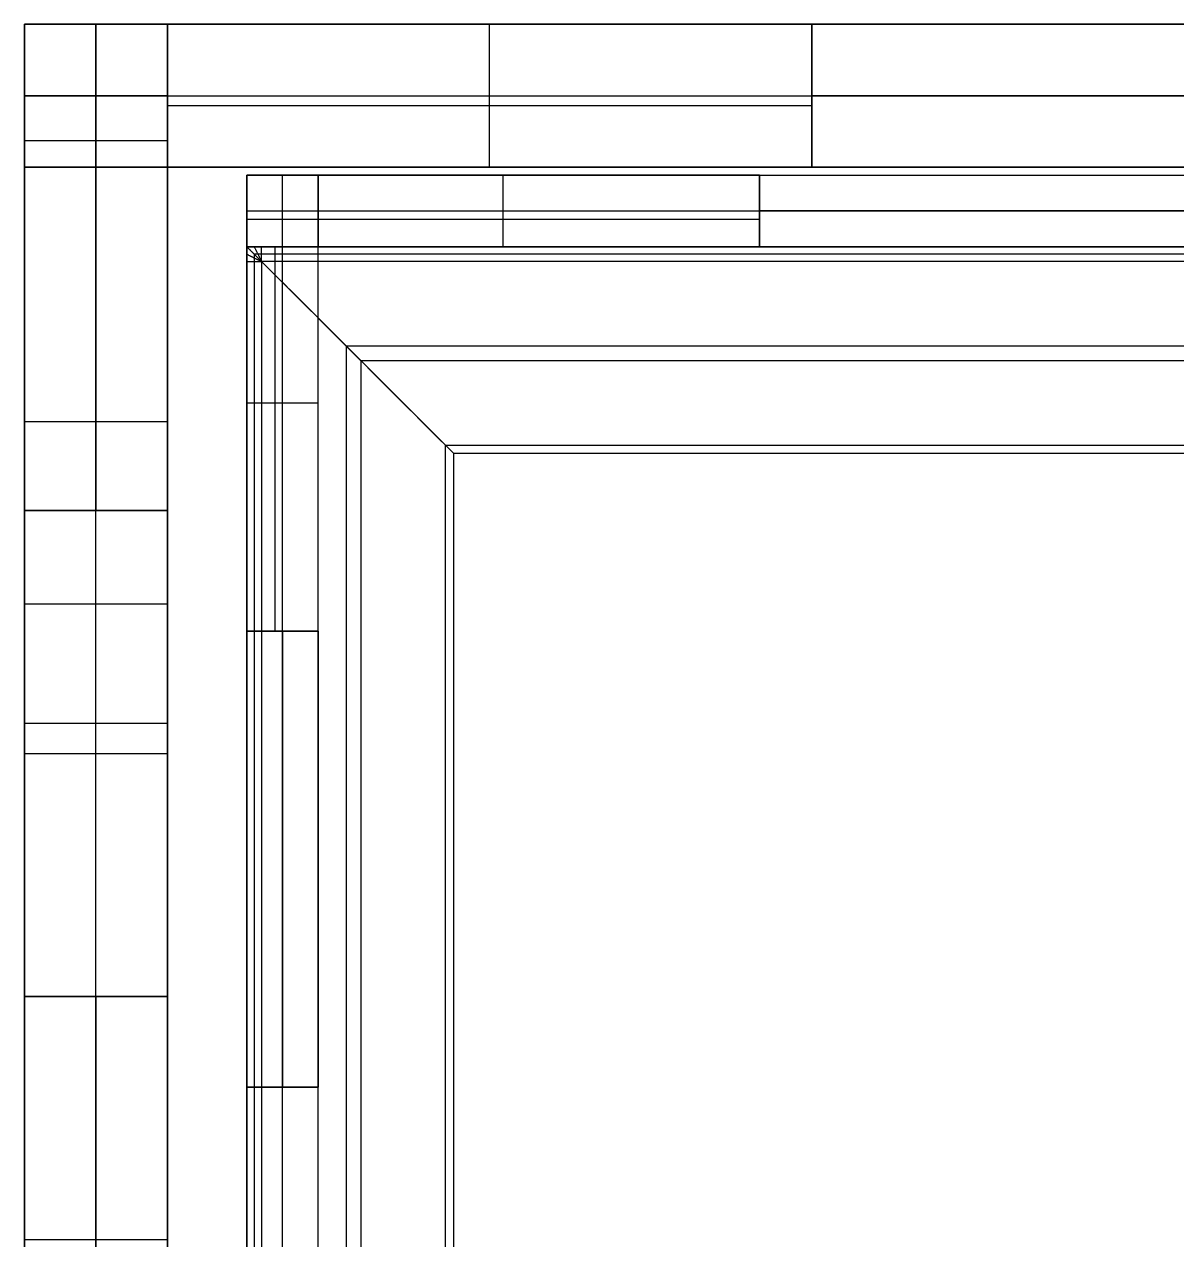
# Model space of a CAD drawing. Header units: millimetres. Extents: x -9556 to -1947, y -3269 to 306.
# Drawn here: x -3701.5 to -3556.5, y 153 to 306 of the extents above; entities that cross this region are included whole.
import ezdxf

# ---------------------------------------------------------------- set-up
doc = ezdxf.new("R2010")
doc.units = ezdxf.units.MM
doc.header["$MEASUREMENT"] = 0
for name, color, linetype, true_color in [('2 TRAY TROLLEY$ASSEMBLED$SINGLE BOX', 7, 'Continuous', 0x000000), ('2 TRAY TROLLEY$ASSEMBLED$TRAY', 7, 'Continuous', 0x000000), ('2 TRAY TROLLEY$ASSEMBLED$TROLLY', 7, 'Continuous', 0x000000)]:
    doc.layers.add(name, color=color, linetype=linetype, true_color=true_color)

msp = doc.modelspace()

# ---------------------------------------------------------------- linework, layer by layer
at = {"layer": '2 TRAY TROLLEY$ASSEMBLED$SINGLE BOX', "color": 5, "true_color": 0x0000ff}
for p, q in [((-3673.54, 287, 262.43), (-3673.54, 287, 313.57)), ((-3673.54, 287, 364.71), (-3673.54, 287, 415.86)), ((-3673.54, 287, 160.14), (-3673.54, 287, 211.29)), ((-3664.54, 287, 283.5), (-3673.54, 287, 283.5)), ((-3669.04, 287, 211.29), (-3669.04, 287, 160.14)), ((-3669.04, 287, 313.57), (-3669.04, 287, 262.43)), ((-3669.04, 287, 415.86), (-3669.04, 287, 364.71)), ((-3664.54, 287, 262.43), (-3664.54, 287, 313.57)), ((-3664.54, 287, 364.71), (-3664.54, 287, 415.86)), ((-3664.54, 287, 160.14), (-3664.54, 287, 211.29)), ((-3673.54, 278, 467), (-3673.54, 9, 467)), ((-3664.54, 278, 236.86), (-3673.54, 278, 236.86)), ((-3664.54, 278, 339.14), (-3673.54, 278, 339.14)), ((-3664.54, 278, 441.43), (-3673.54, 278, 441.43)), ((-3664.54, 278, 134.57), (-3673.54, 278, 134.57)), ((-3670.03, 278, 109), (-3670.03, 229.6, 109)), ((-3669.04, 9, 467), (-3669.04, 278, 467)), ((-3664.54, 9, 467), (-3664.54, 278, 467)), ((-3664.54, 258.3, 109), (-3673.54, 258.3, 109)), ((-3673.54, 172.2, 100), (-3673.54, 229.6, 100)), ((-3669.04, 229.6, 100), (-3669.04, 172.2, 100)), ((-3664.54, 172.2, 100), (-3664.54, 229.6, 100))]:
    msp.add_line(p, q, dxfattribs=at)
at = {"layer": '2 TRAY TROLLEY$ASSEMBLED$SINGLE BOX', "color": 6, "true_color": 0xff00ff}
for p, q in [((-3673.54, 287, 100), (-3673.54, 229.6, 100)), ((-3673.54, 287, 109), (-3609, 287, 109)), ((-3673.54, 229.6, 109), (-3673.54, 287, 109)), ((-3609, 287, 100), (-3673.54, 287, 100)), ((-3673.54, 287, 104.5), (-3673.54, 229.6, 104.5)), ((-3609, 287, 104.5), (-3673.54, 287, 104.5)), ((-3641.27, 287, 100), (-3641.27, 287, 109)), ((-3609, 278, 104.5), (-3609, 287, 104.5)), ((-3609, 282.5, 109), (-3609, 282.5, 100)), ((-3544.45, 278, 104.5), (-3609, 278, 104.5)), ((-3576.73, 278, 109), (-3576.73, 278, 100)), ((-3673.54, 258.3, 100), (-3673.54, 258.3, 109)), ((-3673.54, 229.6, 104.5), (-3664.54, 229.6, 104.5)), ((-3669.04, 229.6, 109), (-3669.04, 229.6, 100)), ((-3664.54, 229.6, 104.5), (-3664.54, 172.2, 104.5)), ((-3664.54, 200.9, 109), (-3664.54, 200.9, 100)), ((-3673.54, 172.2, 100), (-3673.54, 114.8, 100)), ((-3673.54, 114.8, 109), (-3673.54, 172.2, 109)), ((-3664.54, 172.2, 104.5), (-3673.54, 172.2, 104.5)), ((-3673.54, 172.2, 104.5), (-3673.54, 114.8, 104.5)), ((-3669.04, 172.2, 109), (-3669.04, 172.2, 100))]:
    msp.add_line(p, q, dxfattribs=at)
at = {"layer": '2 TRAY TROLLEY$ASSEMBLED$SINGLE BOX', "color": 96, "true_color": 0x007f00}
for p, q in [((-3673.54, 287, 467), (-2963.54, 287, 467)), ((-3673.54, 278, 467), (-3673.54, 287, 467)), ((-3673.54, 287, 415.86), (-3673.54, 287, 467)), ((-3673.54, 287, 313.57), (-3673.54, 287, 364.71)), ((-3673.54, 287, 211.29), (-3673.54, 287, 262.43)), ((-3673.54, 287, 109), (-3673.54, 287, 160.14)), ((-3669.04, 278, 415.86), (-3669.04, 287, 415.86)), ((-3669.04, 278, 364.71), (-3669.04, 287, 364.71)), ((-3669.04, 278, 313.57), (-3669.04, 287, 313.57)), ((-3669.04, 278, 262.43), (-3669.04, 287, 262.43)), ((-3669.04, 278, 160.14), (-3669.04, 287, 160.14)), ((-3669.04, 278, 211.29), (-3669.04, 287, 211.29)), ((-3664.54, 278, 415.86), (-3664.54, 287, 415.86)), ((-3664.54, 287, 364.71), (-3664.54, 278, 364.71)), ((-3664.54, 278, 313.57), (-3664.54, 287, 313.57)), ((-3664.54, 287, 262.43), (-3664.54, 278, 262.43)), ((-3664.54, 287, 160.14), (-3664.54, 278, 160.14)), ((-3664.54, 287, 211.29), (-3664.54, 278, 211.29)), ((-3664.54, 278, 390.29), (-3664.54, 287, 390.29)), ((-3664.54, 278, 288), (-3664.54, 287, 288)), ((-3664.54, 278, 185.71), (-3664.54, 287, 185.71)), ((-3641.27, 278, 109), (-3641.27, 287, 109)), ((-3609, 287, 100), (-3544.45, 287, 100)), ((-3673.54, 282.5, 467), (-2963.54, 282.5, 467)), ((-3673.54, 282.5, 211.29), (-3673.54, 282.5, 262.43)), ((-3673.54, 282.5, 415.86), (-3673.54, 282.5, 467)), ((-3673.54, 282.5, 313.57), (-3673.54, 282.5, 364.71)), ((-3673.54, 282.5, 109), (-3673.54, 282.5, 160.14)), ((-3544.45, 282.5, 100), (-3609, 282.5, 100)), ((-3609, 281.42, 109), (-3673.54, 281.42, 109)), ((-2963.54, 278, 467), (-3673.54, 278, 467)), ((-3673.54, 278, 467), (-3673.54, 278, 415.86)), ((-3673.54, 278, 364.71), (-3673.54, 278, 313.57)), ((-3673.54, 278, 262.43), (-3673.54, 278, 211.29)), ((-3673.54, 278, 160.14), (-3673.54, 278, 109)), ((-3609, 278, 100), (-3544.45, 278, 100))]:
    msp.add_line(p, q, dxfattribs=at)
at = {"layer": '2 TRAY TROLLEY$ASSEMBLED$SINGLE BOX', "color": 5, "true_color": 0x0000ff}
for points in [[(-3673.54, 287, 262.43), (-3669.04, 287, 262.43), (-3664.54, 287, 262.43)], [(-3664.54, 287, 211.29), (-3669.04, 287, 211.29), (-3673.54, 287, 211.29)], [(-3673.54, 278, 262.43), (-3673.54, 282.5, 262.43), (-3673.54, 287, 262.43)], [(-3673.54, 287, 211.29), (-3673.54, 282.5, 211.29), (-3673.54, 278, 211.29)], [(-3673.54, 278, 364.71), (-3673.54, 282.5, 364.71), (-3673.54, 287, 364.71)], [(-3673.54, 287, 313.57), (-3673.54, 282.5, 313.57), (-3673.54, 278, 313.57)], [(-3673.54, 287, 364.71), (-3669.04, 287, 364.71), (-3664.54, 287, 364.71)], [(-3664.54, 287, 313.57), (-3669.04, 287, 313.57), (-3673.54, 287, 313.57)], [(-3673.54, 287, 415.86), (-3673.54, 282.5, 415.86), (-3673.54, 278, 415.86)], [(-3664.54, 287, 415.86), (-3669.04, 287, 415.86), (-3673.54, 287, 415.86)], [(-3673.54, 287, 160.14), (-3669.04, 287, 160.14), (-3664.54, 287, 160.14)], [(-3673.54, 278, 160.14), (-3673.54, 282.5, 160.14), (-3673.54, 287, 160.14)], [(-3673.54, 0, 283.5), (-3673.54, 143.5, 283.5), (-3673.54, 287, 283.5)], [(-3664.54, 287, 262.43), (-3664.54, 282.5, 262.43), (-3664.54, 278, 262.43)], [(-3664.54, 278, 211.29), (-3664.54, 282.5, 211.29), (-3664.54, 287, 211.29)], [(-3664.54, 287, 364.71), (-3664.54, 282.5, 364.71), (-3664.54, 278, 364.71)], [(-3664.54, 278, 313.57), (-3664.54, 282.5, 313.57), (-3664.54, 287, 313.57)], [(-3664.54, 278, 415.86), (-3664.54, 282.5, 415.86), (-3664.54, 287, 415.86)], [(-3664.54, 287, 160.14), (-3664.54, 282.5, 160.14), (-3664.54, 278, 160.14)], [(-3664.54, 0, 283.5), (-3664.54, 143.5, 283.5), (-3664.54, 287, 283.5)], [(-3673.54, 278, 262.43), (-3673.54, 278, 236.86), (-3673.54, 278, 211.29)], [(-3664.54, 278, 262.43), (-3669.04, 278, 262.43), (-3673.54, 278, 262.43)], [(-3673.54, 278, 211.29), (-3669.04, 278, 211.29), (-3664.54, 278, 211.29)], [(-3673.54, 278, 364.71), (-3673.54, 278, 339.14), (-3673.54, 278, 313.57)], [(-3664.54, 278, 364.71), (-3669.04, 278, 364.71), (-3673.54, 278, 364.71)], [(-3673.54, 278, 313.57), (-3669.04, 278, 313.57), (-3664.54, 278, 313.57)], [(-3673.54, 278, 467), (-3673.54, 278, 441.43), (-3673.54, 278, 415.86)], [(-3664.54, 278, 467), (-3669.04, 278, 467), (-3673.54, 278, 467)], [(-3673.54, 278, 415.86), (-3669.04, 278, 415.86), (-3664.54, 278, 415.86)], [(-3673.54, 278, 109), (-3669.04, 278, 109), (-3664.54, 278, 109)], [(-3673.54, 278, 160.14), (-3673.54, 278, 134.57), (-3673.54, 278, 109)], [(-3673.54, 278, 109), (-3673.54, 253.8, 109), (-3673.54, 229.6, 109)], [(-3664.54, 278, 160.14), (-3669.04, 278, 160.14), (-3673.54, 278, 160.14)], [(-3664.54, 229.6, 109), (-3664.54, 253.8, 109), (-3664.54, 278, 109)], [(-3664.54, 278, 211.29), (-3664.54, 278, 236.86), (-3664.54, 278, 262.43)], [(-3664.54, 278, 313.57), (-3664.54, 278, 339.14), (-3664.54, 278, 364.71)], [(-3664.54, 278, 415.86), (-3664.54, 278, 441.43), (-3664.54, 278, 467)], [(-3664.54, 278, 109), (-3664.54, 278, 134.57), (-3664.54, 278, 160.14)], [(-3664.54, 229.6, 100), (-3669.04, 229.6, 100), (-3673.54, 229.6, 100)], [(-3673.54, 229.6, 100), (-3673.54, 229.6, 104.5), (-3673.54, 229.6, 109)], [(-3673.54, 229.6, 109), (-3669.04, 229.6, 109), (-3664.54, 229.6, 109)], [(-3670.03, 229.6, 109), (-3670.03, 229.6, 104.5), (-3670.03, 229.6, 100)], [(-3664.54, 229.6, 109), (-3664.54, 229.6, 104.5), (-3664.54, 229.6, 100)], [(-3673.54, 172.2, 100), (-3669.04, 172.2, 100), (-3664.54, 172.2, 100)], [(-3673.54, 172.2, 109), (-3673.54, 172.2, 104.5), (-3673.54, 172.2, 100)], [(-3673.54, 172.2, 109), (-3673.54, 143.5, 109), (-3673.54, 114.8, 109)], [(-3664.54, 172.2, 109), (-3669.04, 172.2, 109), (-3673.54, 172.2, 109)], [(-3664.54, 172.2, 100), (-3664.54, 172.2, 104.5), (-3664.54, 172.2, 109)], [(-3664.54, 114.8, 109), (-3664.54, 143.5, 109), (-3664.54, 172.2, 109)]]:
    msp.add_open_spline(points, degree=2, dxfattribs=at)
at = {"layer": '2 TRAY TROLLEY$ASSEMBLED$SINGLE BOX', "color": 6, "true_color": 0xff00ff}
for points in [[(-3673.54, 287, 109), (-3673.54, 287, 104.5), (-3673.54, 287, 100)], [(-3609, 287, 100), (-3609, 282.5, 100), (-3609, 278, 100)], [(-3609, 278, 109), (-3609, 282.5, 109), (-3609, 287, 109)], [(-3609, 287, 109), (-3609, 287, 104.5), (-3609, 287, 100)], [(-3609, 278, 100), (-3576.73, 278, 100), (-3544.45, 278, 100)], [(-3544.45, 278, 109), (-3576.73, 278, 109), (-3609, 278, 109)], [(-3609, 278, 100), (-3609, 278, 104.5), (-3609, 278, 109)], [(-3664.54, 229.6, 100), (-3669.04, 229.6, 100), (-3673.54, 229.6, 100)], [(-3673.54, 229.6, 100), (-3673.54, 229.6, 104.5), (-3673.54, 229.6, 109)], [(-3673.54, 229.6, 109), (-3669.04, 229.6, 109), (-3664.54, 229.6, 109)], [(-3664.54, 172.2, 100), (-3664.54, 200.9, 100), (-3664.54, 229.6, 100)], [(-3664.54, 229.6, 109), (-3664.54, 200.9, 109), (-3664.54, 172.2, 109)], [(-3664.54, 229.6, 100), (-3664.54, 229.6, 104.5), (-3664.54, 229.6, 109)], [(-3673.54, 172.2, 100), (-3669.04, 172.2, 100), (-3664.54, 172.2, 100)], [(-3673.54, 172.2, 109), (-3673.54, 172.2, 104.5), (-3673.54, 172.2, 100)], [(-3664.54, 172.2, 109), (-3669.04, 172.2, 109), (-3673.54, 172.2, 109)], [(-3664.54, 172.2, 100), (-3664.54, 172.2, 104.5), (-3664.54, 172.2, 109)]]:
    msp.add_open_spline(points, degree=2, dxfattribs=at)
at = {"layer": '2 TRAY TROLLEY$ASSEMBLED$SINGLE BOX', "color": 96, "true_color": 0x007f00}
for points in [[(-3673.54, 287, 415.86), (-3669.04, 287, 415.86), (-3664.54, 287, 415.86)], [(-3664.54, 287, 364.71), (-3669.04, 287, 364.71), (-3673.54, 287, 364.71)], [(-3673.54, 287, 415.86), (-3673.54, 282.5, 415.86), (-3673.54, 278, 415.86)], [(-3673.54, 287, 364.71), (-3673.54, 282.5, 364.71), (-3673.54, 278, 364.71)], [(-3673.54, 287, 313.57), (-3669.04, 287, 313.57), (-3664.54, 287, 313.57)], [(-3664.54, 287, 262.43), (-3669.04, 287, 262.43), (-3673.54, 287, 262.43)], [(-3673.54, 287, 313.57), (-3673.54, 282.5, 313.57), (-3673.54, 278, 313.57)], [(-3673.54, 287, 262.43), (-3673.54, 282.5, 262.43), (-3673.54, 278, 262.43)], [(-3664.54, 287, 160.14), (-3669.04, 287, 160.14), (-3673.54, 287, 160.14)], [(-3673.54, 287, 211.29), (-3669.04, 287, 211.29), (-3664.54, 287, 211.29)], [(-3673.54, 278, 160.14), (-3673.54, 282.5, 160.14), (-3673.54, 287, 160.14)], [(-3673.54, 287, 211.29), (-3673.54, 282.5, 211.29), (-3673.54, 278, 211.29)], [(-3673.54, 287, 109), (-3673.54, 282.5, 109), (-3673.54, 278, 109)], [(-3609, 287, 109), (-3641.27, 287, 109), (-3673.54, 287, 109)], [(-3664.54, 287, 415.86), (-3664.54, 287, 390.29), (-3664.54, 287, 364.71)], [(-3664.54, 287, 313.57), (-3664.54, 287, 288), (-3664.54, 287, 262.43)], [(-3664.54, 287, 211.29), (-3664.54, 287, 185.71), (-3664.54, 287, 160.14)], [(-3664.54, 287, 283.5), (-3318.54, 287, 283.5), (-2972.54, 287, 283.5)], [(-3609, 287, 100), (-3609, 282.5, 100), (-3609, 278, 100)], [(-3609, 287, 109), (-3609, 287, 104.5), (-3609, 287, 100)], [(-3609, 278, 109), (-3609, 282.5, 109), (-3609, 287, 109)], [(-3609, 281.42, 109), (-3609, 281.42, 104.5), (-3609, 281.42, 100)], [(-3664.54, 278, 415.86), (-3669.04, 278, 415.86), (-3673.54, 278, 415.86)], [(-3673.54, 278, 364.71), (-3669.04, 278, 364.71), (-3664.54, 278, 364.71)], [(-3664.54, 278, 313.57), (-3669.04, 278, 313.57), (-3673.54, 278, 313.57)], [(-3673.54, 278, 262.43), (-3669.04, 278, 262.43), (-3664.54, 278, 262.43)], [(-3673.54, 278, 160.14), (-3669.04, 278, 160.14), (-3664.54, 278, 160.14)], [(-3664.54, 278, 211.29), (-3669.04, 278, 211.29), (-3673.54, 278, 211.29)], [(-3673.54, 278, 109), (-3641.27, 278, 109), (-3609, 278, 109)], [(-3664.54, 278, 364.71), (-3664.54, 278, 390.29), (-3664.54, 278, 415.86)], [(-3664.54, 278, 262.43), (-3664.54, 278, 288), (-3664.54, 278, 313.57)], [(-3664.54, 278, 160.14), (-3664.54, 278, 185.71), (-3664.54, 278, 211.29)], [(-3664.54, 278, 283.5), (-3318.54, 278, 283.5), (-2972.54, 278, 283.5)], [(-3609, 278, 100), (-3609, 278, 104.5), (-3609, 278, 109)]]:
    msp.add_open_spline(points, degree=2, dxfattribs=at)
at = {"layer": '2 TRAY TROLLEY$ASSEMBLED$TRAY', "color": 1, "true_color": 0xff0000}
for points, degree in [([(-3671.67, 278, 520), (-3672.61, 278, 520), (-3673.54, 278, 520)], 2), ([(-3673.54, 278, 520), (-3672.61, 277.06, 521.17), (-3671.67, 276.13, 522.34)], 2), ([(-3673.54, 278, 520), (-3673.54, 277.06, 520), (-3673.54, 276.13, 520)], 2), ([(-3648.54, 253, 500), (-3656.88, 261.33, 506.67), (-3665.21, 269.67, 513.33), (-3673.54, 278, 520)], 3), ([(-3673.54, 277.06, 520), (-3672.61, 276.59, 521.17), (-3671.67, 276.13, 522.34)], 2), ([(-3672.61, 278, 520), (-3672.14, 277.06, 521.17), (-3671.67, 276.13, 522.34)], 2), ([(-3671.67, 277.06, 521.17), (-3672.14, 277.06, 521.17), (-3672.61, 277.06, 521.17)], 2), ([(-3672.61, 277.06, 521.17), (-3672.61, 276.59, 521.17), (-3672.61, 276.13, 521.17)], 2), ([(-3671.67, 276.13, 522.34), (-3671.67, 277.06, 521.17), (-3671.67, 278, 520)], 2), ([(-3325.42, 278, 520), (-3498.54, 278, 520), (-3671.67, 278, 520)], 2), ([(-3325.42, 277.06, 521.17), (-3498.54, 277.06, 521.17), (-3671.67, 277.06, 521.17)], 2), ([(-3673.54, 276.13, 520), (-3672.61, 276.13, 521.17), (-3671.67, 276.13, 522.34)], 2), ([(-3673.54, 276.13, 520), (-3673.54, 153, 520), (-3673.54, 29.87, 520)], 2), ([(-3672.61, 276.13, 521.17), (-3672.61, 153, 521.17), (-3672.61, 29.87, 521.17)], 2), ([(-3671.67, 276.13, 522.34), (-3671.67, 153, 522.34), (-3671.67, 29.87, 522.34)], 2), ([(-3647.49, 251.95, 503), (-3655.55, 260.01, 509.45), (-3663.61, 268.07, 515.9), (-3671.67, 276.13, 522.34)], 3), ([(-3325.42, 276.13, 522.34), (-3498.54, 276.13, 522.34), (-3671.67, 276.13, 522.34)], 2), ([(-3661.04, 265.5, 510), (-3661.04, 153, 510), (-3661.04, 40.5, 510)], 2), ([(-3336.04, 265.5, 510), (-3498.54, 265.5, 510), (-3661.04, 265.5, 510)], 2), ([(-3659.17, 263.63, 512.34), (-3659.17, 153, 512.34), (-3659.17, 42.37, 512.34)], 2), ([(-3337.92, 263.63, 512.34), (-3498.54, 263.63, 512.34), (-3659.17, 263.63, 512.34)], 2), ([(-3648.54, 53, 500), (-3648.54, 153, 500), (-3648.54, 253, 500)], 2), ([(-3648.54, 253, 500), (-3498.54, 253, 500), (-3348.54, 253, 500)], 2), ([(-3647.49, 54.05, 503), (-3647.49, 153, 503), (-3647.49, 251.95, 503)], 2), ([(-3349.6, 251.95, 503), (-3498.54, 251.95, 503), (-3647.49, 251.95, 503)], 2)]:
    msp.add_open_spline(points, degree=degree, dxfattribs=at)
at = {"layer": '2 TRAY TROLLEY$ASSEMBLED$TROLLY', "color": 96, "true_color": 0x007f00}
for p, q in [((-3701.54, 306, 550), (-3683.54, 306, 550)), ((-3701.54, 306, 341), (-3701.54, 0, 341)), ((-3683.54, 306, 341), (-3701.54, 306, 341)), ((-3692.54, 306, 116), (-3692.54, 306, 82)), ((-3692.54, 306, 516), (-3692.54, 306, 150)), ((-3683.54, 306, 341), (-3683.54, 0, 341)), ((-3683.54, 297, 150), (-3701.54, 297, 150)), ((-3683.54, 297, 116), (-3701.54, 297, 116)), ((-3683.54, 297, 550), (-3701.54, 297, 550)), ((-3683.54, 297, 516), (-3701.54, 297, 516)), ((-3683.54, 288, 116), (-3701.54, 288, 116)), ((-3701.54, 288, 150), (-3683.54, 288, 150)), ((-3683.54, 288, 516), (-3701.54, 288, 516)), ((-3701.54, 288, 550), (-3683.54, 288, 550)), ((-3683.54, 288, 133), (-3701.54, 288, 133)), ((-3683.54, 288, 533), (-3701.54, 288, 533)), ((-3701.54, 244.8, 100), (-3683.54, 244.8, 100)), ((-3701.54, 244.8, 500), (-3683.54, 244.8, 500)), ((-3683.54, 244.8, 482), (-3701.54, 244.8, 482)), ((-3701.54, 244.8, 91), (-3683.54, 244.8, 91)), ((-3701.54, 244.8, 491), (-3683.54, 244.8, 491)), ((-3701.54, 214.2, 100), (-3683.54, 214.2, 100)), ((-3701.54, 214.2, 482), (-3683.54, 214.2, 482)), ((-3701.54, 214.2, 500), (-3683.54, 214.2, 500)), ((-3683.54, 183.6, 100), (-3701.54, 183.6, 100)), ((-3683.54, 183.6, 482), (-3701.54, 183.6, 482)), ((-3683.54, 183.6, 500), (-3701.54, 183.6, 500)), ((-3701.54, 183.6, 91), (-3683.54, 183.6, 91)), ((-3701.54, 183.6, 491), (-3683.54, 183.6, 491)), ((-3701.54, 153, 82), (-3701.54, 153, 540)), ((-3701.54, 153, 570), (-3701.54, 153, 600)), ((-3683.54, 153, 82), (-3683.54, 153, 540)), ((-3683.54, 153, 570), (-3683.54, 153, 600))]:
    msp.add_line(p, q, dxfattribs=at)
at = {"layer": '2 TRAY TROLLEY$ASSEMBLED$TROLLY', "color": 6, "true_color": 0xff00ff}
for p, q in [((-2953.54, 306, 116), (-3683.54, 306, 116)), ((-2953.54, 306, 516), (-3683.54, 306, 516)), ((-3642.99, 288, 100), (-3642.99, 306, 100)), ((-3642.99, 288, 500), (-3642.99, 306, 500)), ((-3701.54, 297, 150), (-2935.54, 297, 150)), ((-3701.54, 297, 116), (-3701.54, 297, 150)), ((-3701.54, 297, 550), (-2935.54, 297, 550)), ((-3701.54, 297, 516), (-3701.54, 297, 550)), ((-3521.32, 297, 82), (-3602.43, 297, 82)), ((-3521.32, 297, 482), (-3602.43, 297, 482)), ((-3683.54, 295.77, 100), (-3602.43, 295.77, 100)), ((-3683.54, 295.77, 500), (-3602.43, 295.77, 500)), ((-2953.54, 288, 116), (-3683.54, 288, 116)), ((-2953.54, 288, 516), (-3683.54, 288, 516))]:
    msp.add_line(p, q, dxfattribs=at)
at = {"layer": '2 TRAY TROLLEY$ASSEMBLED$TROLLY', "color": 5, "true_color": 0x0000ff}
for p, q in [((-3602.43, 306, 91), (-3683.54, 306, 91)), ((-3602.43, 306, 491), (-3683.54, 306, 491)), ((-3602.43, 297, 100), (-3602.43, 297, 82)), ((-3602.43, 297, 500), (-3602.43, 297, 482)), ((-3602.43, 288, 100), (-3602.43, 288, 82)), ((-3602.43, 288, 500), (-3602.43, 288, 482)), ((-3561.88, 288, 100), (-3561.88, 288, 82)), ((-3561.88, 288, 500), (-3561.88, 288, 482))]:
    msp.add_line(p, q, dxfattribs=at)
at = {"layer": '2 TRAY TROLLEY$ASSEMBLED$TROLLY', "color": 6, "true_color": 0xff00ff}
for points in [[(-3701.54, 288, 150), (-3701.54, 297, 150), (-3701.54, 306, 150)], [(-3701.54, 306, 150), (-3318.54, 306, 150), (-2935.54, 306, 150)], [(-3701.54, 288, 116), (-3701.54, 297, 116), (-3701.54, 306, 116)], [(-3701.54, 306, 116), (-3692.54, 306, 116), (-3683.54, 306, 116)], [(-3701.54, 306, 116), (-3701.54, 306, 133), (-3701.54, 306, 150)], [(-3701.54, 288, 550), (-3701.54, 297, 550), (-3701.54, 306, 550)], [(-3701.54, 306, 550), (-3318.54, 306, 550), (-2935.54, 306, 550)], [(-3701.54, 288, 516), (-3701.54, 297, 516), (-3701.54, 306, 516)], [(-3701.54, 306, 516), (-3692.54, 306, 516), (-3683.54, 306, 516)], [(-3701.54, 306, 516), (-3701.54, 306, 533), (-3701.54, 306, 550)], [(-3683.54, 306, 116), (-3683.54, 297, 116), (-3683.54, 288, 116)], [(-3683.54, 288, 100), (-3683.54, 297, 100), (-3683.54, 306, 100)], [(-3683.54, 306, 100), (-3642.99, 306, 100), (-3602.43, 306, 100)], [(-3683.54, 306, 100), (-3683.54, 306, 108), (-3683.54, 306, 116)], [(-3683.54, 306, 516), (-3683.54, 297, 516), (-3683.54, 288, 516)], [(-3683.54, 288, 500), (-3683.54, 297, 500), (-3683.54, 306, 500)], [(-3683.54, 306, 500), (-3642.99, 306, 500), (-3602.43, 306, 500)], [(-3683.54, 306, 500), (-3683.54, 306, 508), (-3683.54, 306, 516)], [(-3521.32, 306, 82), (-3561.88, 306, 82), (-3602.43, 306, 82)], [(-3602.43, 306, 82), (-3602.43, 306, 91), (-3602.43, 306, 100)], [(-3602.43, 288, 82), (-3602.43, 297, 82), (-3602.43, 306, 82)], [(-3602.43, 306, 100), (-3602.43, 297, 100), (-3602.43, 288, 100)], [(-3521.32, 306, 482), (-3561.88, 306, 482), (-3602.43, 306, 482)], [(-3602.43, 306, 482), (-3602.43, 306, 491), (-3602.43, 306, 500)], [(-3602.43, 288, 482), (-3602.43, 297, 482), (-3602.43, 306, 482)], [(-3602.43, 306, 500), (-3602.43, 297, 500), (-3602.43, 288, 500)], [(-3602.43, 295.77, 100), (-3602.43, 295.77, 91), (-3602.43, 295.77, 82)], [(-3602.43, 295.77, 500), (-3602.43, 295.77, 491), (-3602.43, 295.77, 482)], [(-3701.54, 288, 150), (-3318.54, 288, 150), (-2935.54, 288, 150)], [(-3683.54, 288, 116), (-3692.54, 288, 116), (-3701.54, 288, 116)], [(-3701.54, 288, 116), (-3701.54, 288, 133), (-3701.54, 288, 150)], [(-3701.54, 288, 550), (-3318.54, 288, 550), (-2935.54, 288, 550)], [(-3683.54, 288, 516), (-3692.54, 288, 516), (-3701.54, 288, 516)], [(-3701.54, 288, 516), (-3701.54, 288, 533), (-3701.54, 288, 550)], [(-3683.54, 288, 116), (-3683.54, 288, 108), (-3683.54, 288, 100)], [(-3602.43, 288, 100), (-3642.99, 288, 100), (-3683.54, 288, 100)], [(-3683.54, 288, 516), (-3683.54, 288, 508), (-3683.54, 288, 500)], [(-3602.43, 288, 500), (-3642.99, 288, 500), (-3683.54, 288, 500)], [(-3521.32, 288, 82), (-3561.88, 288, 82), (-3602.43, 288, 82)], [(-3602.43, 288, 100), (-3602.43, 288, 91), (-3602.43, 288, 82)], [(-3521.32, 288, 482), (-3561.88, 288, 482), (-3602.43, 288, 482)], [(-3602.43, 288, 500), (-3602.43, 288, 491), (-3602.43, 288, 482)]]:
    msp.add_open_spline(points, degree=2, dxfattribs=at)
at = {"layer": '2 TRAY TROLLEY$ASSEMBLED$TROLLY', "color": 96, "true_color": 0x007f00}
for points in [[(-3701.54, 306, 82), (-3701.54, 275.4, 82), (-3701.54, 244.8, 82)], [(-3683.54, 306, 82), (-3692.54, 306, 82), (-3701.54, 306, 82)], [(-3701.54, 306, 150), (-3692.54, 306, 150), (-3683.54, 306, 150)], [(-3701.54, 306, 116), (-3692.54, 306, 116), (-3683.54, 306, 116)], [(-3701.54, 306, 150), (-3701.54, 297, 150), (-3701.54, 288, 150)], [(-3701.54, 288, 116), (-3701.54, 297, 116), (-3701.54, 306, 116)], [(-3701.54, 306, 116), (-3701.54, 306, 99), (-3701.54, 306, 82)], [(-3701.54, 306, 550), (-3701.54, 297, 550), (-3701.54, 288, 550)], [(-3701.54, 288, 516), (-3701.54, 297, 516), (-3701.54, 306, 516)], [(-3701.54, 306, 516), (-3692.54, 306, 516), (-3683.54, 306, 516)], [(-3701.54, 306, 516), (-3701.54, 306, 333), (-3701.54, 306, 150)], [(-3692.54, 306, 82), (-3692.54, 275.4, 82), (-3692.54, 244.8, 82)], [(-3683.54, 306, 82), (-3683.54, 275.4, 82), (-3683.54, 244.8, 82)], [(-3683.54, 288, 150), (-3683.54, 297, 150), (-3683.54, 306, 150)], [(-3683.54, 306, 116), (-3683.54, 297, 116), (-3683.54, 288, 116)], [(-3683.54, 306, 116), (-3683.54, 306, 99), (-3683.54, 306, 82)], [(-3683.54, 288, 550), (-3683.54, 297, 550), (-3683.54, 306, 550)], [(-3683.54, 306, 516), (-3683.54, 297, 516), (-3683.54, 288, 516)], [(-3683.54, 306, 516), (-3683.54, 306, 333), (-3683.54, 306, 150)], [(-3701.54, 291.36, 585.36), (-3692.54, 291.36, 585.36), (-3683.54, 291.36, 585.36)], [(-3701.54, 288, 150), (-3701.54, 288, 133), (-3701.54, 288, 116)], [(-3701.54, 288, 550), (-3701.54, 288, 533), (-3701.54, 288, 516)], [(-3683.54, 288, 116), (-3683.54, 288, 133), (-3683.54, 288, 150)], [(-3683.54, 288, 516), (-3683.54, 288, 533), (-3683.54, 288, 550)], [(-3701.54, 50, 600), (-3701.54, 153, 600), (-3701.54, 256, 600)], [(-3701.54, 256, 600), (-3692.54, 256, 600), (-3683.54, 256, 600)], [(-3692.54, 50, 600), (-3692.54, 153, 600), (-3692.54, 256, 600)], [(-3683.54, 50, 600), (-3683.54, 153, 600), (-3683.54, 256, 600)], [(-3683.54, 244.8, 82), (-3692.54, 244.8, 82), (-3701.54, 244.8, 82)], [(-3701.54, 244.8, 82), (-3701.54, 244.8, 91), (-3701.54, 244.8, 100)], [(-3701.54, 244.8, 100), (-3701.54, 214.2, 100), (-3701.54, 183.6, 100)], [(-3701.54, 244.8, 482), (-3701.54, 244.8, 491), (-3701.54, 244.8, 500)], [(-3701.54, 183.6, 482), (-3701.54, 214.2, 482), (-3701.54, 244.8, 482)], [(-3701.54, 244.8, 500), (-3701.54, 214.2, 500), (-3701.54, 183.6, 500)], [(-3683.54, 244.8, 100), (-3683.54, 244.8, 91), (-3683.54, 244.8, 82)], [(-3683.54, 183.6, 100), (-3683.54, 214.2, 100), (-3683.54, 244.8, 100)], [(-3683.54, 244.8, 500), (-3683.54, 244.8, 491), (-3683.54, 244.8, 482)], [(-3683.54, 244.8, 482), (-3683.54, 214.2, 482), (-3683.54, 183.6, 482)], [(-3683.54, 183.6, 500), (-3683.54, 214.2, 500), (-3683.54, 244.8, 500)], [(-3683.54, 233, 555), (-3692.54, 233, 555), (-3701.54, 233, 555)], [(-3701.54, 218, 570), (-3701.54, 153, 570), (-3701.54, 88, 570)], [(-3701.54, 88, 540), (-3701.54, 153, 540), (-3701.54, 218, 540)], [(-3683.54, 218, 570), (-3692.54, 218, 570), (-3701.54, 218, 570)], [(-3683.54, 218, 540), (-3692.54, 218, 540), (-3701.54, 218, 540)], [(-3683.54, 88, 570), (-3683.54, 153, 570), (-3683.54, 218, 570)], [(-3683.54, 218, 540), (-3683.54, 153, 540), (-3683.54, 88, 540)], [(-3683.54, 183.6, 82), (-3692.54, 183.6, 82), (-3701.54, 183.6, 82)], [(-3701.54, 183.6, 100), (-3701.54, 183.6, 91), (-3701.54, 183.6, 82)], [(-3701.54, 183.6, 82), (-3701.54, 153, 82), (-3701.54, 122.4, 82)], [(-3701.54, 183.6, 500), (-3701.54, 183.6, 491), (-3701.54, 183.6, 482)], [(-3692.54, 183.6, 82), (-3692.54, 153, 82), (-3692.54, 122.4, 82)], [(-3683.54, 183.6, 82), (-3683.54, 183.6, 91), (-3683.54, 183.6, 100)], [(-3683.54, 183.6, 82), (-3683.54, 153, 82), (-3683.54, 122.4, 82)], [(-3683.54, 183.6, 482), (-3683.54, 183.6, 491), (-3683.54, 183.6, 500)], [(-3683.54, 153, 570), (-3692.54, 153, 570), (-3701.54, 153, 570)], [(-3683.54, 153, 540), (-3692.54, 153, 540), (-3701.54, 153, 540)], [(-3683.54, 153, 600), (-3692.54, 153, 600), (-3701.54, 153, 600)], [(-3683.54, 153, 82), (-3692.54, 153, 82), (-3701.54, 153, 82)]]:
    msp.add_open_spline(points, degree=2, dxfattribs=at)
for points in [[(-3701.54, 256, 600), (-3701.54, 306, 600), (-3701.54, 306, 550)], [(-3692.54, 256, 600), (-3692.54, 306, 600), (-3692.54, 306, 550)], [(-3683.54, 306, 550), (-3683.54, 306, 600), (-3683.54, 256, 600)]]:
    msp.add_rational_spline(points, [1, 0.707106781187, 1], degree=2, dxfattribs=at)
at = {"layer": '2 TRAY TROLLEY$ASSEMBLED$TROLLY', "color": 5, "true_color": 0x0000ff}
for points in [[(-3683.54, 244.8, 82), (-3683.54, 275.4, 82), (-3683.54, 306, 82)], [(-3683.54, 306, 100), (-3683.54, 306, 91), (-3683.54, 306, 82)], [(-3602.43, 306, 82), (-3642.99, 306, 82), (-3683.54, 306, 82)], [(-3683.54, 244.8, 482), (-3683.54, 275.4, 482), (-3683.54, 306, 482)], [(-3683.54, 306, 500), (-3683.54, 306, 491), (-3683.54, 306, 482)], [(-3602.43, 306, 482), (-3642.99, 306, 482), (-3683.54, 306, 482)], [(-3683.54, 306, 100), (-3683.54, 275.4, 100), (-3683.54, 244.8, 100)], [(-3602.43, 306, 100), (-3642.99, 306, 100), (-3683.54, 306, 100)], [(-3683.54, 306, 500), (-3683.54, 275.4, 500), (-3683.54, 244.8, 500)], [(-3602.43, 306, 500), (-3642.99, 306, 500), (-3683.54, 306, 500)], [(-3602.43, 288, 100), (-3602.43, 297, 100), (-3602.43, 306, 100)], [(-3602.43, 306, 82), (-3602.43, 297, 82), (-3602.43, 288, 82)], [(-3602.43, 306, 82), (-3602.43, 306, 91), (-3602.43, 306, 100)], [(-3602.43, 288, 500), (-3602.43, 297, 500), (-3602.43, 306, 500)], [(-3602.43, 306, 482), (-3602.43, 297, 482), (-3602.43, 288, 482)], [(-3602.43, 306, 482), (-3602.43, 306, 491), (-3602.43, 306, 500)], [(-3521.32, 288, 100), (-3561.88, 288, 100), (-3602.43, 288, 100)], [(-3602.43, 288, 82), (-3561.88, 288, 82), (-3521.32, 288, 82)], [(-3521.32, 288, 500), (-3561.88, 288, 500), (-3602.43, 288, 500)], [(-3602.43, 288, 482), (-3561.88, 288, 482), (-3521.32, 288, 482)], [(-3683.54, 275.4, 100), (-3683.54, 275.4, 91), (-3683.54, 275.4, 82)], [(-3683.54, 275.4, 500), (-3683.54, 275.4, 491), (-3683.54, 275.4, 482)], [(-3683.54, 244.8, 100), (-3692.54, 244.8, 100), (-3701.54, 244.8, 100)], [(-3701.54, 244.8, 82), (-3692.54, 244.8, 82), (-3683.54, 244.8, 82)], [(-3701.54, 244.8, 100), (-3701.54, 244.8, 91), (-3701.54, 244.8, 82)], [(-3701.54, 244.8, 100), (-3701.54, 214.2, 100), (-3701.54, 183.6, 100)], [(-3701.54, 244.8, 82), (-3701.54, 214.2, 82), (-3701.54, 183.6, 82)], [(-3701.54, 244.8, 91), (-3701.54, 214.2, 91), (-3701.54, 183.6, 91)], [(-3683.54, 244.8, 500), (-3692.54, 244.8, 500), (-3701.54, 244.8, 500)], [(-3701.54, 244.8, 482), (-3692.54, 244.8, 482), (-3683.54, 244.8, 482)], [(-3701.54, 244.8, 500), (-3701.54, 244.8, 491), (-3701.54, 244.8, 482)], [(-3701.54, 244.8, 500), (-3701.54, 214.2, 500), (-3701.54, 183.6, 500)], [(-3701.54, 244.8, 482), (-3701.54, 214.2, 482), (-3701.54, 183.6, 482)], [(-3701.54, 244.8, 491), (-3701.54, 214.2, 491), (-3701.54, 183.6, 491)], [(-3683.54, 244.8, 100), (-3683.54, 244.8, 91), (-3683.54, 244.8, 82)], [(-3683.54, 244.8, 500), (-3683.54, 244.8, 491), (-3683.54, 244.8, 482)], [(-3701.54, 183.6, 100), (-3692.54, 183.6, 100), (-3683.54, 183.6, 100)], [(-3683.54, 183.6, 82), (-3692.54, 183.6, 82), (-3701.54, 183.6, 82)], [(-3701.54, 183.6, 82), (-3701.54, 183.6, 91), (-3701.54, 183.6, 100)], [(-3701.54, 183.6, 500), (-3692.54, 183.6, 500), (-3683.54, 183.6, 500)], [(-3683.54, 183.6, 482), (-3692.54, 183.6, 482), (-3701.54, 183.6, 482)], [(-3701.54, 183.6, 482), (-3701.54, 183.6, 491), (-3701.54, 183.6, 500)], [(-3683.54, 183.6, 100), (-3683.54, 153, 100), (-3683.54, 122.4, 100)], [(-3683.54, 122.4, 82), (-3683.54, 153, 82), (-3683.54, 183.6, 82)], [(-3683.54, 183.6, 100), (-3683.54, 183.6, 91), (-3683.54, 183.6, 82)], [(-3683.54, 183.6, 500), (-3683.54, 153, 500), (-3683.54, 122.4, 500)], [(-3683.54, 122.4, 482), (-3683.54, 153, 482), (-3683.54, 183.6, 482)], [(-3683.54, 183.6, 500), (-3683.54, 183.6, 491), (-3683.54, 183.6, 482)]]:
    msp.add_open_spline(points, degree=2, dxfattribs=at)
at = {"layer": '2 TRAY TROLLEY$ASSEMBLED$TROLLY', "color": 96, "true_color": 0x007f00}
for points, knots in [([(-3701.54, 218, 540), (-3701.54, 233, 540), (-3701.54, 233, 555), (-3701.54, 233, 570), (-3701.54, 218, 570)], [140.685835, 140.685835, 140.685835, 164.24778, 164.24778, 187.809725, 187.809725, 187.809725]), ([(-3683.54, 218, 570), (-3683.54, 233, 570), (-3683.54, 233, 555), (-3683.54, 233, 540), (-3683.54, 218, 540)], [-187.809725, -187.809725, -187.809725, -164.24778, -164.24778, -140.685835, -140.685835, -140.685835])]:
    msp.add_rational_spline(points, [1, 0.707106781187, 1, 0.707106781187, 1], degree=2, knots=knots, dxfattribs=at)

doc.saveas('drawing.dxf')
